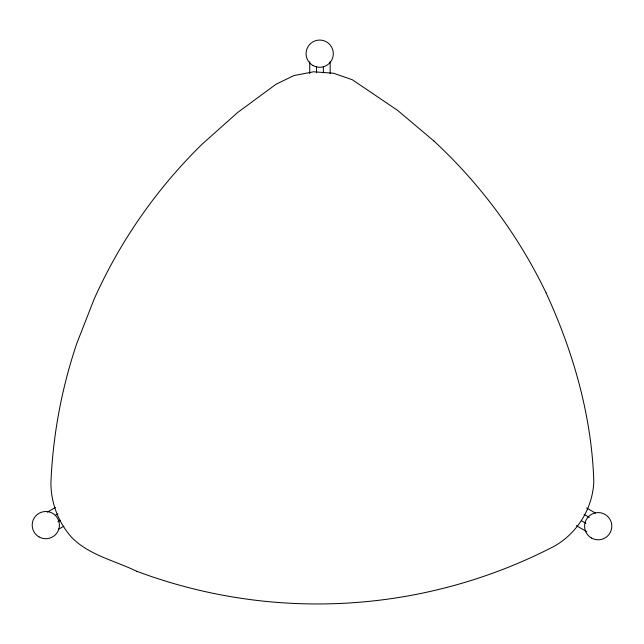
<?xml version="1.0" encoding="UTF-8"?>
<svg xmlns="http://www.w3.org/2000/svg" width="644" height="644" viewBox="0 0 644 644"><rect width="100%" height="100%" fill="white"/><g stroke="black" fill="none" stroke-linecap="round" stroke-linejoin="round"><path stroke-width="0.97" d="M47.382 512.125L55.432 507.48M55.336 515.393L57.936 513.888M57.871 521.785L60.472 520.28M58.451 529.304L63.901 526.156M136.987 571.429C114.986 560.578 89.315 555.426 71.605 537.346C58.218 522.236 50.868 502.779 50.916 482.598A500.855 500.855 0 0 1 76.821 343.365L94.088 299.227A505.492 505.492 0 0 1 202.087 144.216L237.612 112.523L275.986 84.275L293.946 75.557L313.556 71.79L333.471 73.223L352.34 79.759L397.533 110.325L433.927 141.012M586.579 507.995L595.499 513.139M584.068 514.403L589.276 517.406M581.54 520.795L585.879 523.298M576.372 525.665L586.797 531.686M546.136 293.012C573.426 352.204 591.788 416.306 593.816 481.712C592.633 508.398 577.37 533.224 554.098 546.329A515.16 515.16 0 0 1 137.003 571.373M330.163 61.534L330.163 73.569M323.36 66.791L323.36 72.804M316.55 66.791L316.55 72.804M309.748 61.808L309.748 73.569M433.919 141.028A505.492 505.492 0 0 1 546.152 293.004M312.895 65.463A13.604 13.604 0 0 0 333.31 53.677A13.604 13.604 0 0 0 312.895 41.892A13.604 13.604 0 0 0 312.895 65.463M591.393 537.973A13.604 13.604 0 0 0 611.8 526.188A13.604 13.604 0 0 0 591.393 514.403A13.604 13.604 0 0 0 591.393 537.973M39.002 536.895A13.604 13.604 0 0 0 59.417 525.11A13.604 13.604 0 0 0 39.002 513.332A13.604 13.604 0 0 0 39.002 536.895"/></g></svg>
